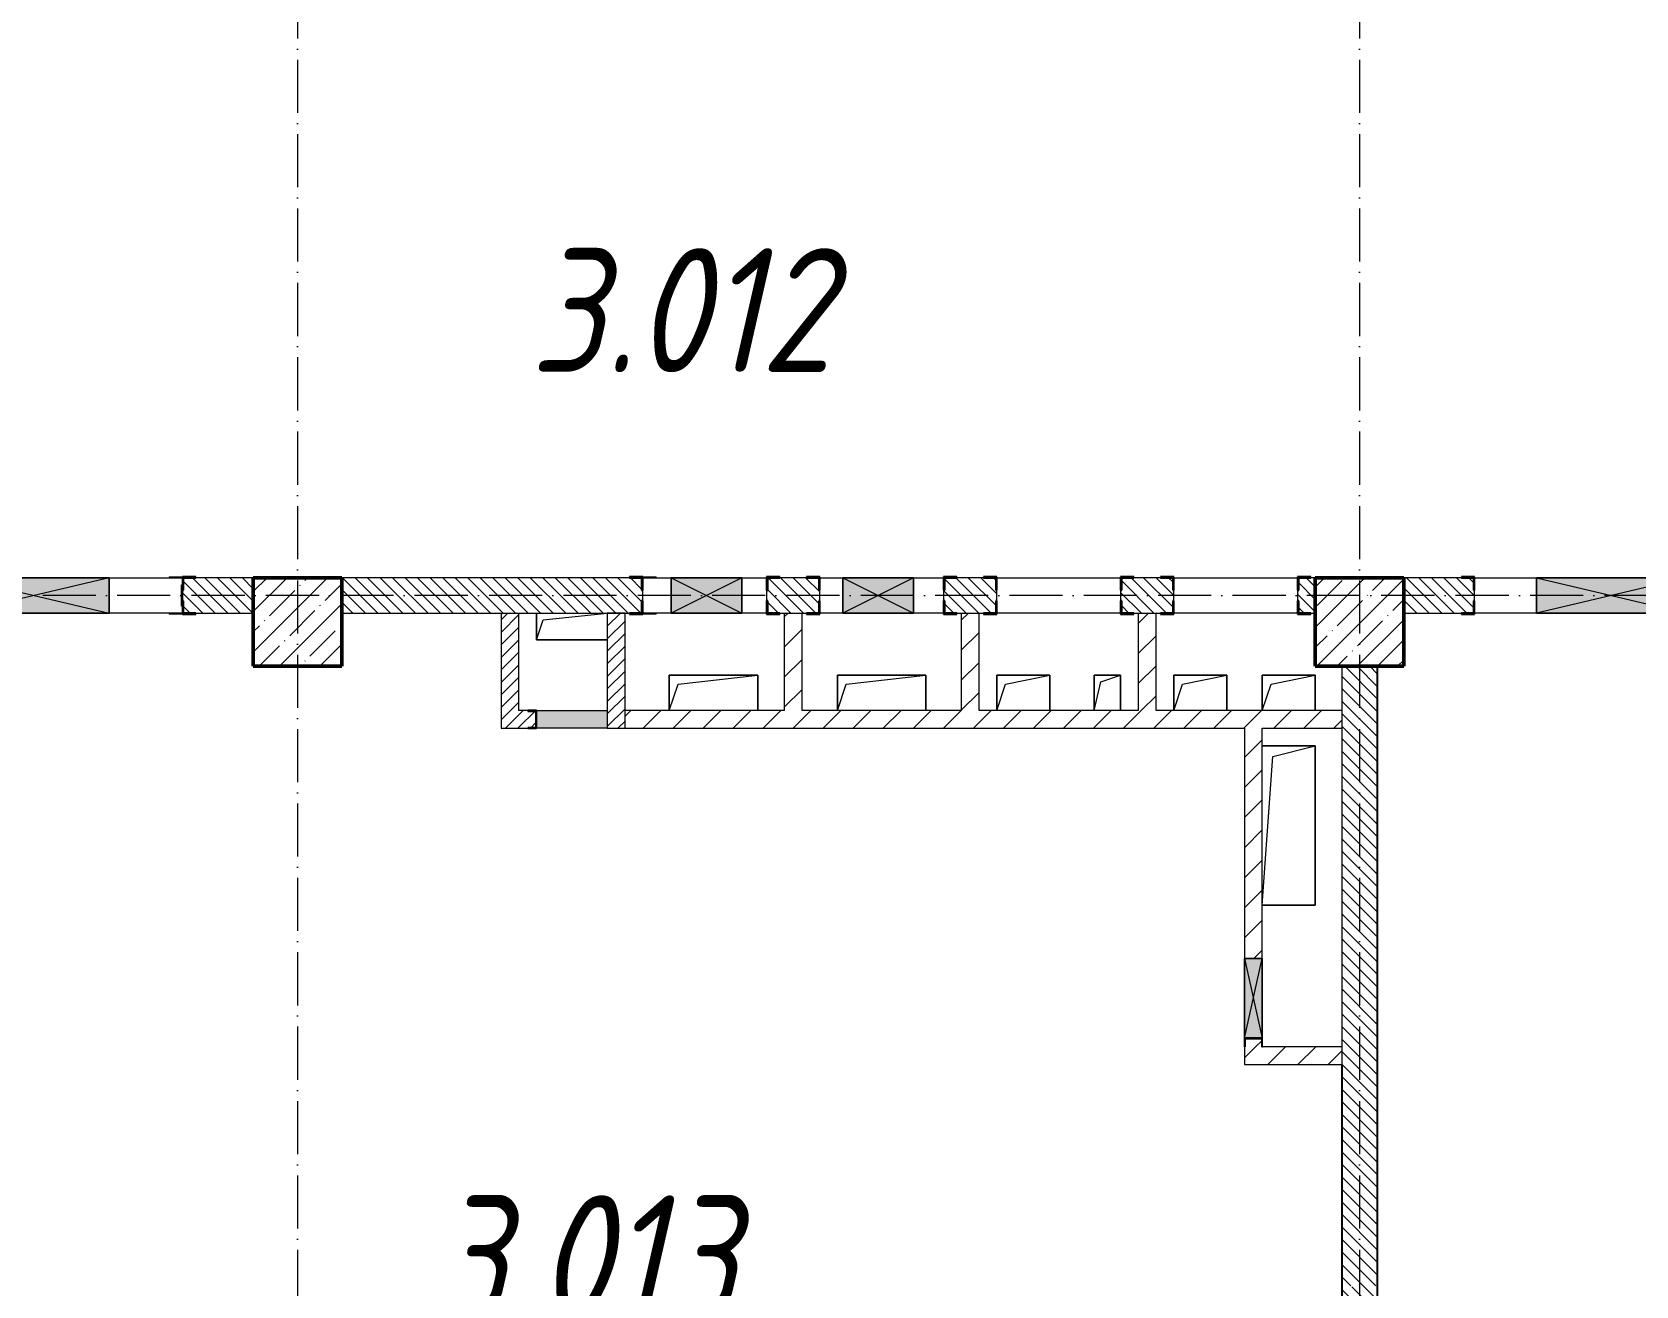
# Model space of a CAD drawing. Header units: millimetres. Extents: x -12989 to 629078, y -109036 to 555275.
# Drawn here: x 330771 to 339832, y -27682 to -20600 of the extents above; entities that cross this region are included whole.
import ezdxf

# ---------------------------------------------------------------- set-up
doc = ezdxf.new("R2010")
doc.units = ezdxf.units.MM
doc.linetypes.add('50_200_ШТРИХ_1Т_ш5_п1_п1_', pattern=[700, 500, -100, 0, -100])
for name, color, linetype, lineweight in [('4 -стяжа', 7, 'Continuous', 30), ('A-DETL-GENF-OTLN', 7, 'Continuous', 9), ('A-FLOR-____-OTLN', 7, 'Continuous', 9), ('A-GENM-____-MCUT', 7, 'Continuous', 25), ('A-GENM-____-OTLN', 7, 'Continuous', 9), ('A-GENM-____-OTLN-1', 7, 'Continuous', 25), ('A-GLAZ-____-OTLN', 7, 'Continuous', 9), ('A-WALL-____-MCUT', 7, 'Continuous', 13), ('A-WALL-____-PATT-1', 7, 'Continuous', 9), ('A-WALL-FNSH-MCUT-1', 7, 'Continuous', 9), ('I-WALL-____-OTLN', 7, 'Continuous', 9), ('S-COLS-____-MCUT', 7, 'Continuous', 50), ('S-COLS-____-OTLN', 7, 'Continuous', 9), ('S-GRID-____-OTLN-1', 7, '50_200_ШТРИХ_1Т_ш5_п1_п1_', 9), ('Марки помещений', 7, 'Continuous', 9)]:
    doc.layers.add(name, color=color, linetype=linetype, lineweight=lineweight)
doc.layers.get('4 -стяжа').off()
doc.styles.add('ISOCPEUR_I_2', font='isocpeui.ttf', dxfattribs={"width": 0.85, "height": 2.3})
pattern_1 = [(45, (283770.71, -86863.46), (-84.85281, 84.85281), [])]
pattern_2 = [(135, (283770.707, -86863.456), (-35.35534, -35.35534), [])]
pattern_3 = [(45, (283770.707, -86863.456), (-35.35534, 35.35534), [])]

# ---------------------------------------------------------------- blocks, each defined once
blk = doc.blocks.new('BSC_Колонна _Прямоугольная - 500х500-V19-АР1_План отверстий 3 этажа в осях 1-64_Ю-ЯЯ')
at = {"layer": 'S-COLS-____-OTLN'}
h = blk.add_hatch(dxfattribs=at)
h.set_pattern_fill('FP_26', color=256, style=0, pattern_type=2)
h.set_pattern_definition([(45, (-54500, -62931.04), (-114.04925, 114.04925), []), (45, (-54385.95, -62931.04), (-114.04925, 114.04925), [201.613, -40.323, 3.353, -36.97])])
h.paths.add_polyline_path([(-250, -250), (250, -250), (250, 250), (-250, 250)], flags=0)
at = {"layer": 'S-COLS-____-MCUT'}
for p, q in [((250, 250), (-250, 250)), ((-250, 250), (-250, -250)), ((250, -250), (250, 250)), ((-250, -250), (250, -250))]:
    blk.add_line(p, q, dxfattribs=at)
blk = doc.blocks.new('BSC_Колонна _Прямоугольная - 500х500-V47-АР1_План отверстий 3 этажа в осях 1-64_Ю-ЯЯ')
at = {"layer": 'S-COLS-____-OTLN'}
h = blk.add_hatch(dxfattribs=at)
h.set_pattern_fill('FP_55', color=256, style=0, pattern_type=2)
h.set_pattern_definition([(45, (-48500, -62931.04), (-114.04925, 114.04925), []), (45, (-48385.95, -62931.04), (-114.04925, 114.04925), [201.613, -40.323, 3.353, -36.97])])
h.paths.add_polyline_path([(-250, -250), (250, -250), (250, 250), (-250, 250)], flags=0)
at = {"layer": 'S-COLS-____-MCUT'}
for p, q in [((250, 250), (-250, 250)), ((-250, 250), (-250, -250)), ((250, -250), (250, 250)), ((-250, -250), (250, -250))]:
    blk.add_line(p, q, dxfattribs=at)
blk = doc.blocks.new('154_Стойка_СКБ_Уголок - СМ-2180_200-28268025-АР1_План отверстий 3 этажа в осях 1-64_Ю-ЯЯ')
at = {"layer": 'A-GENM-____-MCUT'}
for p, q in [((125, 156), (125, 81)), ((200, 156), (125, 156)), ((131, 81), (131, 150)), ((131, 150), (200, 150)), ((200, 150), (200, 156)), ((125, 81), (131, 81)), ((131, 19), (125, 19)), ((125, 19), (125, -56)), ((131, -50), (131, 19)), ((125, -56), (200, -56)), ((200, -50), (131, -50)), ((200, -56), (200, -50))]:
    blk.add_line(p, q, dxfattribs=at)
blk = doc.blocks.new('Стойка_Влож_Уголок_Опорный - Уголок-28213941-АР1_План отверстий 3 этажа в осях 1-64_Ю-ЯЯ')
at = {"layer": 'A-GENM-____-OTLN'}
for p, q in [((-212, -6), (-212, 0)), ((0, 0), (0, -6)), ((-212, -75), (-212, -6)), ((-212, -6), (-206, -6)), ((-212, -75), (-206, -75)), ((-6, -6), (0, -6)), ((-6, -75), (0, -75)), ((0, -6), (0, -75))]:
    blk.add_line(p, q, dxfattribs=at)
blk = doc.blocks.new('Фахверк_СКБ_Уголок - 200_3960_зеркало-28268689-АР1_План отверстий 3 этажа в осях 1-64_Ю-ЯЯ')
at = {"layer": 'A-GENM-____-MCUT'}
for p, q in [((200, 156), (125, 156)), ((125, 156), (125, 81)), ((131, 81), (131, 150)), ((131, 150), (200, 150)), ((200, 150), (200, 156)), ((125, 81), (131, 81)), ((131, 19), (125, 19)), ((125, 19), (125, -56)), ((131, -50), (131, 19)), ((125, -56), (200, -56)), ((200, -50), (131, -50)), ((200, -56), (200, -50))]:
    blk.add_line(p, q, dxfattribs=at)
blk = doc.blocks.new('Фахверк_СКБ_Уголок - 200_3960-28268576-АР1_План отверстий 3 этажа в осях 1-64_Ю-ЯЯ')
at = {"layer": 'A-GENM-____-MCUT'}
for p, q in [((200, 156), (125, 156)), ((125, 156), (125, 81)), ((131, 81), (131, 150)), ((131, 150), (200, 150)), ((200, 150), (200, 156)), ((125, 81), (131, 81)), ((131, 19), (125, 19)), ((125, 19), (125, -56)), ((131, -50), (131, 19)), ((125, -56), (200, -56)), ((200, -50), (131, -50)), ((200, -56), (200, -50))]:
    blk.add_line(p, q, dxfattribs=at)
blk = doc.blocks.new('154_Стойка_СКБ_Уголок - СМ-2480_200-28346303-АР1_План отверстий 3 этажа в осях 1-64_Ю-ЯЯ')
at = {"layer": 'A-GENM-____-MCUT'}
for p, q in [((125, 156), (125, 81)), ((200, 156), (125, 156)), ((131, 81), (131, 150)), ((131, 150), (200, 150)), ((200, 150), (200, 156)), ((125, 81), (131, 81)), ((131, 19), (125, 19)), ((125, 19), (125, -56)), ((131, -50), (131, 19)), ((125, -56), (200, -56)), ((200, -50), (131, -50)), ((200, -56), (200, -50))]:
    blk.add_line(p, q, dxfattribs=at)
blk = doc.blocks.new('Стойка_Влож_Полоса боковая - Полоса-V164-АР1_План отверстий 3 этажа в осях 1-64_Ю-ЯЯ')
at = {"layer": 'A-GENM-____-OTLN'}
for p, q in [((-5, 60), (0, 60)), ((-5, -60), (-5, 60)), ((0, 31), (0, -31)), ((0, -60), (-5, -60))]:
    blk.add_line(p, q, dxfattribs=at)
blk = doc.blocks.new('AR_Отверстие Ниша - Лючок-32405342-АР1_План отверстий 3 этажа в осях 1-64_Ю-ЯЯ')
at = {"layer": 'A-GLAZ-____-OTLN'}
blk.add_hatch(color=256, dxfattribs=at).paths.add_polyline_path([(-200, 50), (-200, -50), (200, -50), (200, 50)], flags=0)
for p, q in [((-200, 50), (200, 50)), ((-200, -50), (-200, 50)), ((200, -50), (-200, -50))]:
    blk.add_line(p, q, dxfattribs=at)
blk = doc.blocks.new('154_Фахверк_СКБ_Швеллер - Тип_100_3960-28331862-АР1_План отверстий 3 этажа в осях 1-64_Ю-ЯЯ')
at = {"layer": 'A-GENM-____-MCUT'}
for p, q in [((175, 50), (125, 50)), ((125, 50), (125, -50)), ((128, 47), (175, 47)), ((128, -47), (128, 47)), ((175, 47), (175, 50)), ((125, -50), (175, -50)), ((175, -47), (128, -47)), ((175, -50), (175, -47))]:
    blk.add_line(p, q, dxfattribs=at)
blk = doc.blocks.new('AR_Отверстие прямоугольное _в плите_ - AR_Отверстие прямоугольное _в плите_-V165-АР1_План отверстий 3 этажа в осях 1-64_Ю-ЯЯ')
at = {"layer": 'A-GENM-____-OTLN'}
for p, q in [((250, 100), (-250, 100)), ((-250, 100), (-250, -100)), ((-200, 50), (250, 100)), ((250, -100), (250, 100)), ((-250, -100), (-200, 50))]:
    blk.add_line(p, q, dxfattribs=at)
blk = doc.blocks.new('AR_Отверстие прямоугольное _в плите_ - AR_Отверстие прямоугольное _в плите_-30423629-АР1_План отверстий 3 этажа в осях 1-64_Ю-ЯЯ')
at = {"layer": 'A-GENM-____-OTLN'}
for p, q in [((150, 100), (-150, 100)), ((-150, 100), (-150, -100)), ((-100, 50), (150, 100)), ((150, -100), (150, 100)), ((-150, -100), (-100, 50))]:
    blk.add_line(p, q, dxfattribs=at)
blk = doc.blocks.new('AR_Отверстие прямоугольное _в плите_ - AR_Отверстие прямоугольное _в плите_-30423631-АР1_План отверстий 3 этажа в осях 1-64_Ю-ЯЯ')
at = {"layer": 'A-GENM-____-OTLN'}
for p, q in [((75, 100), (-75, 100)), ((-75, 100), (-75, -100)), ((-37.5, 62.5), (75, 100)), ((75, -100), (75, 100)), ((-75, -100), (-37.5, 62.5))]:
    blk.add_line(p, q, dxfattribs=at)
blk = doc.blocks.new('AR_Отверстие прямоугольное _в плите_ - AR_Отверстие прямоугольное _в плите_-V166-АР1_План отверстий 3 этажа в осях 1-64_Ю-ЯЯ')
at = {"layer": 'A-GENM-____-OTLN'}
for p, q in [((-200, 75), (-200, -75)), ((-200, -75), (-162.5, 37.5)), ((-162.5, 37.5), (200, 75)), ((-200, -75), (200, -75))]:
    blk.add_line(p, q, dxfattribs=at)
blk = doc.blocks.new('AR_Отверстие прямоугольное _в плите_ - AR_Отверстие прямоугольное _в плите_-30552588-АР1_План отверстий 3 этажа в осях 1-64_Ю-ЯЯ')
at = {"layer": 'A-GENM-____-OTLN'}
for p, q in [((150, 450), (-150, 450)), ((-150, -450), (-90, 390)), ((-90, 390), (150, 450)), ((150, -450), (150, 450)), ((-150, -450), (150, -450))]:
    blk.add_line(p, q, dxfattribs=at)
blk = doc.blocks.new('AR_Отверстие прямоугольное _в стене_ - AR_Отверстие прямоугольное _в стене__ЭОМ-36421304-АР1_План отверстий 3 этажа в осях 1-64_Ю-ЯЯ')
at = {"layer": 'A-GLAZ-____-OTLN'}
blk.add_hatch(color=256, dxfattribs=at).paths.add_polyline_path([(200, -100), (200, 100), (-200, 100), (-200, -100)], flags=0)
at = {"layer": 'A-DETL-GENF-OTLN'}
for p, q in [((-200, -100), (-200, 100)), ((-200, 100), (200, 100)), ((200, 100), (-200, -100)), ((-200, 100), (200, -100)), ((200, 100), (-200, 100)), ((-200, 100), (-200, -100)), ((200, 100), (200, -100)), ((200, -100), (200, 100)), ((200, -100), (-200, -100)), ((-200, -100), (200, -100))]:
    blk.add_line(p, q, dxfattribs=at)
blk = doc.blocks.new('AR_Отверстие прямоугольное _в стене_ - AR_Отверстие прямоугольное _в стене__ЭОМ-36415555-АР1_План отверстий 3 этажа в осях 1-64_Ю-ЯЯ')
at = {"layer": 'A-GLAZ-____-OTLN'}
blk.add_hatch(color=256, dxfattribs=at).paths.add_polyline_path([(200, -100), (200, 100), (-200, 100), (-200, -100)], flags=0)
at = {"layer": 'A-DETL-GENF-OTLN'}
for p, q in [((-200, -100), (-200, 100)), ((-200, 100), (200, 100)), ((200, 100), (-200, -100)), ((-200, 100), (200, -100)), ((200, 100), (-200, 100)), ((-200, 100), (-200, -100)), ((200, 100), (200, -100)), ((200, -100), (200, 100)), ((200, -100), (-200, -100)), ((-200, -100), (200, -100))]:
    blk.add_line(p, q, dxfattribs=at)
blk = doc.blocks.new('AR_Отверстие прямоугольное _в стене_ - AR_Отверстие прямоугольное _в стене__ОВ-36928954-АР1_План отверстий 3 этажа в осях 1-64_Ю-ЯЯ')
at = {"layer": 'A-GLAZ-____-OTLN'}
blk.add_hatch(color=256, dxfattribs=at).paths.add_polyline_path([(-225, 50), (-225, -50), (225, -50), (225, 50)], flags=0)
at = {"layer": 'A-DETL-GENF-OTLN'}
for p, q in [((-225, 50), (225, 50)), ((225, 50), (-225, -50)), ((-225, 50), (225, -50)), ((225, 50), (-225, 50)), ((225, 50), (225, -50)), ((225, -50), (225, 50)), ((225, -50), (-225, -50)), ((-225, -50), (225, -50))]:
    blk.add_line(p, q, dxfattribs=at)
blk = doc.blocks.new('AR_Отверстие прямоугольное _в стене_ - AR_Отверстие прямоугольное _в стене__ОВ-36927705-АР1_План отверстий 3 этажа в осях 1-64_Ю-ЯЯ')
at = {"layer": 'A-GLAZ-____-OTLN'}
blk.add_hatch(color=256, dxfattribs=at).paths.add_polyline_path([(425, -100), (425, 100), (-425, 100), (-425, -100)], flags=0)
at = {"layer": 'A-DETL-GENF-OTLN'}
for p, q in [((-425, -100), (-425, 100)), ((-425, 100), (425, 100)), ((425, 100), (-425, -100)), ((-425, 100), (425, -100)), ((425, 100), (-425, 100)), ((-425, 100), (-425, -100)), ((425, 100), (425, -100)), ((425, -100), (425, 100)), ((425, -100), (-425, -100)), ((-425, -100), (425, -100))]:
    blk.add_line(p, q, dxfattribs=at)
blk = doc.blocks.new('154_Фахверк_СКБ_Швеллер - Тип_100_3960_зеркало-36793856-АР1_План отверстий 3 этажа в осях 1-64_Ю-ЯЯ')
at = {"layer": 'A-GENM-____-MCUT'}
for p, q in [((175, 50), (125, 50)), ((125, 50), (125, -50)), ((128, 47), (175, 47)), ((128, -47), (128, 47)), ((175, 47), (175, 50)), ((125, -50), (175, -50)), ((175, -47), (128, -47)), ((175, -50), (175, -47))]:
    blk.add_line(p, q, dxfattribs=at)
blk = doc.blocks.new('3эт')
at = {"layer": 'S-GRID-____-OTLN-1', "color": 251, "ltscale": 0.6, "true_color": 0x636466}
for p, q in [((332270.7, 4029.4), (332270.7, -33971.9)), ((338270.7, 4029.4), (338270.7, -33971.9)), ((387845.1, -23782.4), (279101.9, -23782.4))]:
    blk.add_line(p, q, dxfattribs=at)

msp = doc.modelspace()

# ---------------------------------------------------------------- hatches: boundary and pattern name
at = {"layer": 'A-WALL-____-PATT-1'}
h = msp.add_hatch(dxfattribs=at)
h.set_pattern_fill('FP_9', color=256, style=0, pattern_type=2)
h.set_pattern_definition(pattern_2)
h.paths.add_polyline_path([(329520.7074, -23882.4142), (329914.7074, -23882.4142), (329914.7074, -23813.4142), (329920.7074, -23813.4142), (329920.7074, -23751.4142), (329914.7074, -23751.4142), (329914.7074, -23682.4142), (329520.7074, -23682.4142)], flags=0)
h.paths.add_polyline_path([(331626.7074, -23882.4142), (332020.7074, -23882.4142), (332020.7074, -23682.4142), (331626.7074, -23682.4142), (331626.7074, -23751.4142), (331620.7074, -23751.4142), (331620.7074, -23813.4142), (331626.7074, -23813.4142), (331626.7074, -23842.4142)], flags=0)
h = msp.add_hatch(dxfattribs=at)
h.set_pattern_fill('FP_9', color=256, style=0, pattern_type=2)
h.set_pattern_definition(pattern_2)
h.paths.add_polyline_path([(337995.7074, -23882.4142), (338020.7074, -23882.4142), (338020.7074, -23682.4142), (337926.7074, -23682.4142), (337926.7074, -23751.4142), (337920.7074, -23751.4142), (337920.7074, -23813.4142), (337926.7074, -23813.4142), (337926.7074, -23882.4142)], flags=0)
h.paths.add_polyline_path([(335145.7074, -23882.4142), (335214.7074, -23882.4142), (335214.7074, -23813.4142), (335220.7074, -23813.4142), (335220.7074, -23751.4142), (335214.7074, -23751.4142), (335214.7074, -23682.4142), (334926.7074, -23682.4142), (334926.7074, -23751.4142), (334920.7074, -23751.4142), (334920.7074, -23813.4142), (334926.7074, -23813.4142), (334926.7074, -23882.4142), (335013.1458, -23882.4142)], flags=0)
h.paths.add_polyline_path([(337214.7074, -23882.4142), (337214.7074, -23813.4142), (337220.7074, -23813.4142), (337220.7074, -23751.4142), (337214.7074, -23751.4142), (337214.7074, -23682.4142), (336926.7074, -23682.4142), (336926.7074, -23751.4142), (336920.7074, -23751.4142), (336920.7074, -23813.4142), (336926.7074, -23813.4142), (336926.7074, -23882.4142), (337145.7074, -23882.4142)], flags=0)
h.paths.add_polyline_path([(334214.7074, -23882.4142), (334214.7074, -23813.4142), (334220.7074, -23813.4142), (334220.7074, -23751.4142), (334214.7074, -23751.4142), (334214.7074, -23682.4142), (332520.7074, -23682.4142), (332520.7074, -23882.4142), (334145.7074, -23882.4142)], flags=0)
h.paths.add_polyline_path([(336145.7074, -23882.4142), (336214.7074, -23882.4142), (336214.7074, -23813.4142), (336220.7074, -23813.4142), (336220.7074, -23751.4142), (336214.7074, -23751.4142), (336214.7074, -23682.4142), (335926.7074, -23682.4142), (335926.7074, -23751.4142), (335920.7074, -23751.4142), (335920.7074, -23813.4142), (335926.7074, -23813.4142), (335926.7074, -23882.4142), (335995.7074, -23882.4142)], flags=0)
h = msp.add_hatch(dxfattribs=at)
h.set_pattern_fill('FP_9', color=256, style=0, pattern_type=2)
h.set_pattern_definition(pattern_2)
h.paths.add_polyline_path([(340626.7074, -23882.4142), (341020.7074, -23882.4142), (341020.7074, -23682.4142), (340626.7074, -23682.4142), (340626.7074, -23751.4142), (340620.7074, -23751.4142), (340620.7074, -23813.4142), (340626.7074, -23813.4142), (340626.7074, -23842.4142)], flags=0)
h.paths.add_polyline_path([(338548.0744, -23882.4142), (338914.7074, -23882.4142), (338914.7074, -23813.4142), (338920.7074, -23813.4142), (338920.7074, -23751.4142), (338914.7074, -23751.4142), (338914.7074, -23682.4142), (338520.7074, -23682.4142), (338520.7074, -23882.4142)], flags=0)
h = msp.add_hatch(dxfattribs=at)
h.set_pattern_fill('FP_8', color=256, style=0, pattern_type=2)
h.set_pattern_definition(pattern_3)
h.paths.add_polyline_path([(333520.7074, -24532.4142), (333520.7074, -23882.4142), (333420.7074, -23882.4142), (333420.7074, -24532.4142)], flags=0)
h = msp.add_hatch(dxfattribs=at)
h.set_pattern_fill('FP_8', color=256, style=0, pattern_type=2)
h.set_pattern_definition(pattern_3)
h.paths.add_polyline_path([(334120.7074, -24532.4142), (334120.7074, -23882.4142), (334020.7074, -23882.4142), (334020.7074, -24532.4142)], flags=0)
h = msp.add_hatch(dxfattribs=at)
h.set_pattern_fill('FP_7', color=256, style=0, pattern_type=2)
h.set_pattern_definition(pattern_1)
h.paths.add_polyline_path([(335120.7074, -24432.4142), (335120.7074, -23882.4142), (335020.7074, -23882.4142), (335020.7074, -24432.4142)], flags=0)
h = msp.add_hatch(dxfattribs=at)
h.set_pattern_fill('FP_7', color=256, style=0, pattern_type=2)
h.set_pattern_definition(pattern_1)
h.paths.add_polyline_path([(336120.7074, -24432.4142), (336120.7074, -23882.4142), (336020.7074, -23882.4142), (336020.7074, -24432.4142)], flags=0)
h = msp.add_hatch(dxfattribs=at)
h.set_pattern_fill('FP_7', color=256, style=0, pattern_type=2)
h.set_pattern_definition(pattern_1)
h.paths.add_polyline_path([(337120.7074, -24432.4142), (337120.7074, -23882.4142), (337020.7074, -23882.4142), (337020.7074, -24432.4142)], flags=0)
h = msp.add_hatch(dxfattribs=at)
h.set_pattern_fill('FP_9', color=256, style=0, pattern_type=2)
h.set_pattern_definition(pattern_2)
h.paths.add_polyline_path([(338370.7074, -31182.4142), (338370.7074, -27688.4142), (338301.7074, -27688.4142), (338301.7074, -27682.4142), (338370.7074, -27682.4142), (338370.7074, -24182.4142), (338170.7074, -24182.4142), (338170.7074, -27682.4142), (338239.7074, -27682.4142), (338239.7074, -27688.4142), (338170.7074, -27688.4142), (338170.7074, -31182.4142)], flags=0)
h = msp.add_hatch(dxfattribs=at)
h.set_pattern_fill('FP_8', color=256, style=0, pattern_type=2)
h.set_pattern_definition(pattern_3)
h.paths.add_polyline_path([(333570.7074, -24532.4142), (333570.7074, -24529.4142), (333617.7074, -24529.4142), (333617.7074, -24435.4142), (333570.7074, -24435.4142), (333570.7074, -24432.4142), (333520.7074, -24432.4142), (333520.7074, -24532.4142)], flags=0)
h = msp.add_hatch(dxfattribs=at)
h.set_pattern_fill('FP_7', color=256, style=0, pattern_type=2)
h.set_pattern_definition(pattern_1)
h.paths.add_polyline_path([(337720.7074, -24532.4142), (338170.7074, -24532.4142), (338170.7074, -24432.4142), (334120.7074, -24432.4142), (334120.7074, -24532.4142), (337664.3423, -24532.4142)], flags=0)
h = msp.add_hatch(dxfattribs=at)
h.set_pattern_fill('FP_7', color=256, style=0, pattern_type=2)
h.set_pattern_definition(pattern_1)
h.paths.add_polyline_path([(337717.7074, -26332.4142), (337717.7074, -26285.4142), (337623.7074, -26285.4142), (337623.7074, -26332.4142), (337670.7074, -26332.4142)], flags=0)
h.paths.add_polyline_path([(337620.7074, -25832.4142), (337720.7074, -25832.4142), (337720.7074, -24532.4142), (337620.7074, -24532.4142), (337620.7074, -24796.548)], flags=0)
h = msp.add_hatch(dxfattribs=at)
h.set_pattern_fill('FP_7', color=256, style=0, pattern_type=2)
h.set_pattern_definition(pattern_1)
h.paths.add_polyline_path([(337620.7074, -26432.4142), (338170.7074, -26432.4142), (338170.7074, -26332.4142), (337620.7074, -26332.4142), (337620.7074, -26411.0331)], flags=0)

# ---------------------------------------------------------------- linework, layer by layer
for points in [[(338370.7074, -24182.4142), (338370.7074, -31182.4142)], [(338170.7074, -26432.4142), (338170.7074, -31182.4142)]]:
    msp.add_lwpolyline(points)
at = {"layer": 'A-FLOR-____-OTLN'}
for p, q in [((333620.7074, -24032.4142), (333620.7074, -23882.4142)), ((334020.7074, -24032.4142), (333620.7074, -24032.4142)), ((334370.7074, -24232.4142), (334870.7074, -24232.4142)), ((334370.7074, -24432.4142), (334370.7074, -24232.4142)), ((334870.7074, -24232.4142), (334870.7074, -24432.4142)), ((335320.7074, -24232.4142), (335820.7074, -24232.4142)), ((335320.7074, -24432.4142), (335320.7074, -24232.4142)), ((335820.7074, -24232.4142), (335820.7074, -24432.4142)), ((336220.7074, -24232.4142), (336520.7074, -24232.4142)), ((336220.7074, -24432.4142), (336220.7074, -24232.4142)), ((336520.7074, -24232.4142), (336520.7074, -24432.4142)), ((336770.7074, -24232.4142), (336920.7074, -24232.4142)), ((336770.7074, -24432.4142), (336770.7074, -24232.4142)), ((336920.7074, -24232.4142), (336920.7074, -24432.4142)), ((337220.7074, -24232.4142), (337520.7074, -24232.4142)), ((337220.7074, -24432.4142), (337220.7074, -24232.4142)), ((337520.7074, -24232.4142), (337520.7074, -24432.4142)), ((337720.7074, -24232.4142), (338020.7074, -24232.4142)), ((337720.7074, -24432.4142), (337720.7074, -24232.4142)), ((338020.7074, -24232.4142), (338020.7074, -24432.4142)), ((337720.7074, -24632.4142), (338020.7074, -24632.4142)), ((338020.7074, -24632.4142), (338020.7074, -25532.4142)), ((338020.7074, -25532.4142), (337720.7074, -25532.4142))]:
    msp.add_line(p, q, dxfattribs=at)
at = {"layer": 'A-WALL-____-MCUT'}
for p, q in [((332020.7074, -23682.4142), (331695.7074, -23682.4142)), ((334145.7074, -23682.4142), (332520.7074, -23682.4142)), ((335145.7074, -23682.4142), (334995.7074, -23682.4142)), ((336145.7074, -23682.4142), (335995.7074, -23682.4142)), ((337145.7074, -23682.4142), (336995.7074, -23682.4142)), ((338020.7074, -23682.4142), (337995.7074, -23682.4142)), ((338845.7074, -23682.4142), (338520.7074, -23682.4142)), ((334220.7074, -23813.4142), (334220.7074, -23751.4142)), ((334920.7074, -23751.4142), (334920.7074, -23813.4142)), ((335220.7074, -23813.4142), (335220.7074, -23751.4142)), ((335920.7074, -23751.4142), (335920.7074, -23813.4142)), ((336220.7074, -23813.4142), (336220.7074, -23751.4142)), ((336920.7074, -23751.4142), (336920.7074, -23813.4142)), ((337220.7074, -23813.4142), (337220.7074, -23751.4142)), ((337920.7074, -23751.4142), (337920.7074, -23813.4142)), ((338920.7074, -23813.4142), (338920.7074, -23751.4142)), ((331695.7074, -23882.4142), (332020.7074, -23882.4142)), ((332520.7074, -23882.4142), (334145.7074, -23882.4142)), ((334995.7074, -23882.4142), (335145.7074, -23882.4142)), ((335995.7074, -23882.4142), (336145.7074, -23882.4142)), ((336995.7074, -23882.4142), (337145.7074, -23882.4142)), ((337995.7074, -23882.4142), (338020.7074, -23882.4142)), ((338520.7074, -23882.4142), (338845.7074, -23882.4142)), ((338170.7074, -24182.4142), (338170.7074, -27682.4142)), ((338370.7074, -27682.4142), (338370.7074, -24182.4142))]:
    msp.add_line(p, q, dxfattribs=at)
at = {"layer": 'A-WALL-FNSH-MCUT-1'}
for p, q in [((333420.7074, -23882.4142), (333420.7074, -24532.4142)), ((333520.7074, -24432.4142), (333520.7074, -23882.4142)), ((334120.7074, -23882.4142), (334020.7074, -23882.4142)), ((334020.7074, -23882.4142), (334020.7074, -24432.4142)), ((334120.7074, -24532.4142), (334120.7074, -23882.4142)), ((335020.7074, -23882.4142), (335020.7074, -24432.4142)), ((335120.7074, -24432.4142), (335120.7074, -23882.4142)), ((336020.7074, -23882.4142), (336020.7074, -24432.4142)), ((336120.7074, -24432.4142), (336120.7074, -23882.4142)), ((337020.7074, -23882.4142), (337020.7074, -24432.4142)), ((337120.7074, -24432.4142), (337120.7074, -23882.4142)), ((333570.7074, -24432.4142), (333520.7074, -24432.4142)), ((335020.7074, -24432.4142), (334120.7074, -24432.4142)), ((336020.7074, -24432.4142), (335120.7074, -24432.4142)), ((337020.7074, -24432.4142), (336120.7074, -24432.4142)), ((338170.7074, -24432.4142), (337120.7074, -24432.4142)), ((333420.7074, -24532.4142), (333570.7074, -24532.4142)), ((334020.7074, -24532.4142), (337620.7074, -24532.4142)), ((337620.7074, -24532.4142), (337620.7074, -25832.4142)), ((337720.7074, -25832.4142), (337720.7074, -24532.4142)), ((337720.7074, -24532.4142), (338170.7074, -24532.4142)), ((337620.7074, -26332.4142), (337620.7074, -26432.4142)), ((338170.7074, -26332.4142), (337720.7074, -26332.4142)), ((337620.7074, -26432.4142), (338170.7074, -26432.4142))]:
    msp.add_line(p, q, dxfattribs=at)
at = {"layer": 'I-WALL-____-OTLN'}
for p, q in [((331205.7074, -23682.4142), (331620.7074, -23682.4142)), ((334220.7074, -23682.4142), (334380.7074, -23682.4142)), ((334780.7074, -23682.4142), (334920.7074, -23682.4142)), ((335220.7074, -23682.4142), (335350.7074, -23682.4142)), ((335750.7074, -23682.4142), (335920.7074, -23682.4142)), ((336220.7074, -23682.4142), (336920.7074, -23682.4142)), ((337220.7074, -23682.4142), (337920.7074, -23682.4142)), ((338920.7074, -23682.4142), (339270.7074, -23682.4142)), ((331620.7074, -23882.4142), (331205.7074, -23882.4142)), ((334380.7074, -23882.4142), (334220.7074, -23882.4142)), ((334920.7074, -23882.4142), (334780.7074, -23882.4142)), ((335350.7074, -23882.4142), (335220.7074, -23882.4142)), ((335920.7074, -23882.4142), (335750.7074, -23882.4142)), ((336920.7074, -23882.4142), (336220.7074, -23882.4142)), ((337920.7074, -23882.4142), (337220.7074, -23882.4142)), ((339270.7074, -23882.4142), (338920.7074, -23882.4142))]:
    msp.add_line(p, q, dxfattribs=at)

# ---------------------------------------------------------------- block references
at = {"layer": '4 -стяжа'}
msp.add_blockref('3эт', (0, 0), dxfattribs=at)
at = {"layer": 'A-GENM-____-OTLN'}
for p, rotation in [((331620.7074, -23888.4142), 269.9999999999996), ((334220.7074, -23676.4142), 89.99999999999955)]:
    msp.add_blockref('Стойка_Влож_Уголок_Опорный - Уголок-28213941-АР1_План отверстий 3 этажа в осях 1-64_Ю-ЯЯ', p, dxfattribs=dict(at, rotation=rotation))
for name, p in [('Стойка_Влож_Полоса боковая - Полоса-V164-АР1_План отверстий 3 этажа в осях 1-64_Ю-ЯЯ', (331620.7074, -23782.4142)), ('AR_Отверстие прямоугольное _в плите_ - AR_Отверстие прямоугольное _в плите_-V166-АР1_План отверстий 3 этажа в осях 1-64_Ю-ЯЯ', (333820.7074, -23957.4142)), ('AR_Отверстие прямоугольное _в плите_ - AR_Отверстие прямоугольное _в плите_-V165-АР1_План отверстий 3 этажа в осях 1-64_Ю-ЯЯ', (334620.7074, -24332.4142)), ('AR_Отверстие прямоугольное _в плите_ - AR_Отверстие прямоугольное _в плите_-V165-АР1_План отверстий 3 этажа в осях 1-64_Ю-ЯЯ', (335570.7074, -24332.4142)), ('AR_Отверстие прямоугольное _в плите_ - AR_Отверстие прямоугольное _в плите_-30423629-АР1_План отверстий 3 этажа в осях 1-64_Ю-ЯЯ', (336370.7074, -24332.4142)), ('AR_Отверстие прямоугольное _в плите_ - AR_Отверстие прямоугольное _в плите_-30423631-АР1_План отверстий 3 этажа в осях 1-64_Ю-ЯЯ', (336845.7074, -24332.4142)), ('AR_Отверстие прямоугольное _в плите_ - AR_Отверстие прямоугольное _в плите_-30423629-АР1_План отверстий 3 этажа в осях 1-64_Ю-ЯЯ', (337370.7074, -24332.4142)), ('AR_Отверстие прямоугольное _в плите_ - AR_Отверстие прямоугольное _в плите_-30423629-АР1_План отверстий 3 этажа в осях 1-64_Ю-ЯЯ', (337870.7074, -24332.4142)), ('AR_Отверстие прямоугольное _в плите_ - AR_Отверстие прямоугольное _в плите_-30552588-АР1_План отверстий 3 этажа в осях 1-64_Ю-ЯЯ', (337870.7074, -25082.4142))]:
    msp.add_blockref(name, p, dxfattribs=at)
at = {"layer": 'A-GENM-____-OTLN-1'}
for name, p in [('154_Стойка_СКБ_Уголок - СМ-2480_200-28346303-АР1_План отверстий 3 этажа в осях 1-64_Ю-ЯЯ', (331495.7074, -23832.4142)), ('Фахверк_СКБ_Уголок - 200_3960_зеркало-28268689-АР1_План отверстий 3 этажа в осях 1-64_Ю-ЯЯ', (334795.7074, -23832.4142)), ('Фахверк_СКБ_Уголок - 200_3960_зеркало-28268689-АР1_План отверстий 3 этажа в осях 1-64_Ю-ЯЯ', (335795.7074, -23832.4142)), ('Фахверк_СКБ_Уголок - 200_3960_зеркало-28268689-АР1_План отверстий 3 этажа в осях 1-64_Ю-ЯЯ', (336795.7074, -23832.4142)), ('Фахверк_СКБ_Уголок - 200_3960_зеркало-28268689-АР1_План отверстий 3 этажа в осях 1-64_Ю-ЯЯ', (337795.7074, -23832.4142))]:
    msp.add_blockref(name, p, dxfattribs=at)
for name, p, rotation in [('154_Стойка_СКБ_Уголок - СМ-2180_200-28268025-АР1_План отверстий 3 этажа в осях 1-64_Ю-ЯЯ', (334345.7074, -23732.4142), 180), ('Фахверк_СКБ_Уголок - 200_3960-28268576-АР1_План отверстий 3 этажа в осях 1-64_Ю-ЯЯ', (335345.7074, -23732.4142), 180), ('Фахверк_СКБ_Уголок - 200_3960-28268576-АР1_План отверстий 3 этажа в осях 1-64_Ю-ЯЯ', (336345.7074, -23732.4142), 180), ('Фахверк_СКБ_Уголок - 200_3960-28268576-АР1_План отверстий 3 этажа в осях 1-64_Ю-ЯЯ', (337345.7074, -23732.4142), 180), ('Фахверк_СКБ_Уголок - 200_3960-28268576-АР1_План отверстий 3 этажа в осях 1-64_Ю-ЯЯ', (339045.7074, -23732.4142), 180), ('154_Фахверк_СКБ_Швеллер - Тип_100_3960-28331862-АР1_План отверстий 3 этажа в осях 1-64_Ю-ЯЯ', (333745.7074, -24482.4142), 180), ('154_Фахверк_СКБ_Швеллер - Тип_100_3960_зеркало-36793856-АР1_План отверстий 3 этажа в осях 1-64_Ю-ЯЯ', (337670.7074, -26157.4142), 270)]:
    msp.add_blockref(name, p, dxfattribs=dict(at, rotation=rotation))
at = {"layer": 'A-GLAZ-____-OTLN'}
for name, p in [('AR_Отверстие прямоугольное _в стене_ - AR_Отверстие прямоугольное _в стене__ОВ-36927705-АР1_План отверстий 3 этажа в осях 1-64_Ю-ЯЯ', (330780.7074, -23782.4142)), ('AR_Отверстие прямоугольное _в стене_ - AR_Отверстие прямоугольное _в стене__ЭОМ-36421304-АР1_План отверстий 3 этажа в осях 1-64_Ю-ЯЯ', (334580.7074, -23782.4142)), ('AR_Отверстие прямоугольное _в стене_ - AR_Отверстие прямоугольное _в стене__ЭОМ-36415555-АР1_План отверстий 3 этажа в осях 1-64_Ю-ЯЯ', (335550.7074, -23782.4142)), ('AR_Отверстие прямоугольное _в стене_ - AR_Отверстие прямоугольное _в стене__ОВ-36927705-АР1_План отверстий 3 этажа в осях 1-64_Ю-ЯЯ', (339695.7074, -23782.4142))]:
    msp.add_blockref(name, p, dxfattribs=at)
for name, p, rotation in [('AR_Отверстие Ниша - Лючок-32405342-АР1_План отверстий 3 этажа в осях 1-64_Ю-ЯЯ', (333820.7074, -24482.4142), 180), ('AR_Отверстие прямоугольное _в стене_ - AR_Отверстие прямоугольное _в стене__ОВ-36928954-АР1_План отверстий 3 этажа в осях 1-64_Ю-ЯЯ', (337670.7074, -26057.4142), 90)]:
    msp.add_blockref(name, p, dxfattribs=dict(at, rotation=rotation))
at = {"layer": 'S-COLS-____-OTLN'}
for name, p in [('BSC_Колонна _Прямоугольная - 500х500-V47-АР1_План отверстий 3 этажа в осях 1-64_Ю-ЯЯ', (332270.7074, -23932.4142)), ('BSC_Колонна _Прямоугольная - 500х500-V19-АР1_План отверстий 3 этажа в осях 1-64_Ю-ЯЯ', (338270.7074, -23932.4142))]:
    msp.add_blockref(name, p, dxfattribs=at)

# ---------------------------------------------------------------- texts
at = {"layer": 'Марки помещений', "char_height": 700, "width": 737.5525, "attachment_point": 1, "style": 'ISOCPEUR_I_2'}
for s, insert in [('3.012', (333584.0153, -21820.7682)), ('3.013', (333030.8476, -27170.7335))]:
    msp.add_mtext(s, dxfattribs=dict(at, insert=insert))

doc.saveas('drawing.dxf')
